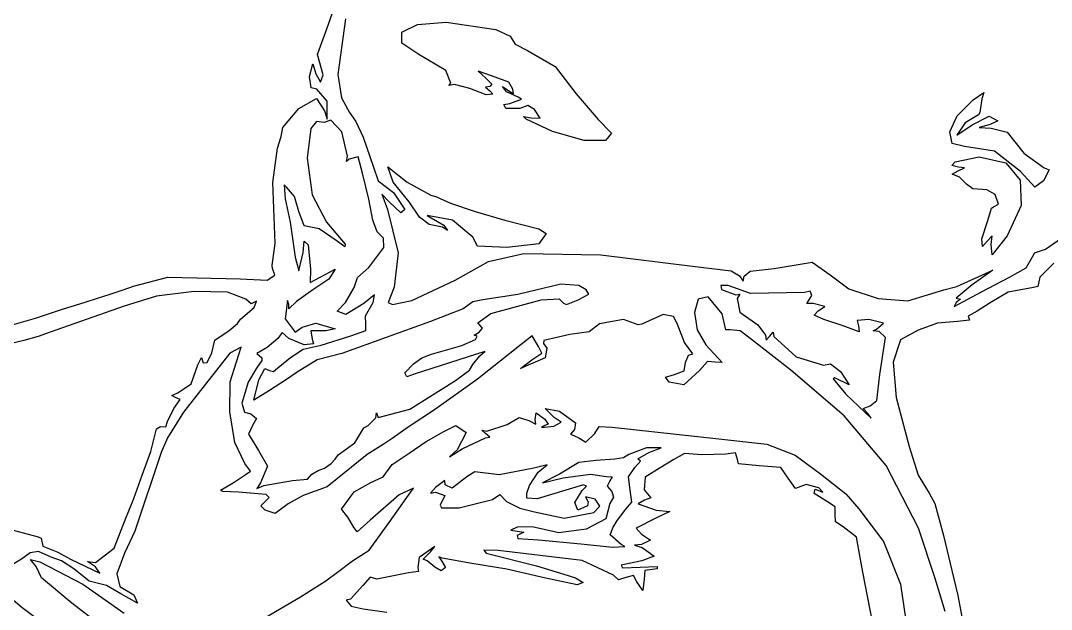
# Model space of a CAD drawing. Header units: centimetres. Extents: x 0 to 27.5, y -5.9 to 8.
# Drawn here: x 23.585 to 26.005, y 0.937 to 2.321 of the extents above; entities that cross this region are included whole.
import ezdxf

# ---------------------------------------------------------------- set-up
doc = ezdxf.new("R2010")
doc.units = ezdxf.units.CM
doc.header["$MEASUREMENT"] = 0
doc.layers.add('digi3 v3_Sketch1', color=7, linetype='Continuous')

msp = doc.modelspace()

# ---------------------------------------------------------------- linework, layer by layer
at = {"layer": 'digi3 v3_Sketch1'}
for p, q in [((24.3037, 2.3017), (24.3443, 2.4173)), ((24.3476, 2.3248), (24.3298, 2.1942)), ((24.2858, 2.2522), (24.3037, 2.3017)), ((24.4802, 2.2935), (24.5167, 2.3116)), ((24.5167, 2.3116), (24.5844, 2.317)), ((24.5844, 2.317), (24.7005, 2.3)), ((24.7005, 2.3), (24.7341, 2.2844)), ((24.4796, 2.2681), (24.4802, 2.2935)), ((24.7341, 2.2844), (24.7462, 2.2656)), ((24.2816, 2.2415), (24.2858, 2.2522)), ((24.5197, 2.2411), (24.4796, 2.2681)), ((24.7462, 2.2656), (24.7751, 2.2509)), ((24.2952, 2.1937), (24.2816, 2.2415)), ((24.5831, 2.2034), (24.5197, 2.2411)), ((24.7751, 2.2509), (24.8396, 2.2134)), ((24.2633, 2.1895), (24.2708, 2.2193)), ((24.2708, 2.2193), (24.2782, 2.1954)), ((24.5952, 2.174), (24.5831, 2.2034)), ((24.8396, 2.2134), (24.8894, 2.1487)), ((24.2667, 2.1628), (24.2633, 2.1895)), ((24.2782, 2.1954), (24.2893, 2.176)), ((24.2893, 2.176), (24.2952, 2.1937)), ((24.3298, 2.1942), (24.338, 2.139)), ((24.6901, 2.1914), (24.6595, 2.2023)), ((24.6595, 2.2023), (24.6765, 2.1866)), ((24.6765, 2.1866), (24.6916, 2.1713)), ((24.7314, 2.176), (24.6901, 2.1914)), ((24.2805, 2.1596), (24.2667, 2.1628)), ((24.3042, 2.1315), (24.2805, 2.1596)), ((24.5902, 2.1684), (24.5952, 2.174)), ((24.6032, 2.1707), (24.5902, 2.1684)), ((24.6399, 2.1614), (24.6032, 2.1707)), ((24.6782, 2.1463), (24.6399, 2.1614)), ((24.6864, 2.1661), (24.6765, 2.1642)), ((24.6765, 2.1642), (24.6864, 2.1561)), ((24.6916, 2.1713), (24.6864, 2.1661)), ((24.6864, 2.1561), (24.6938, 2.1483)), ((24.7163, 2.1661), (24.729, 2.1572)), ((24.7254, 2.1532), (24.7163, 2.1661)), ((24.729, 2.1572), (24.7425, 2.1485)), ((24.7403, 2.1597), (24.7314, 2.176)), ((24.7425, 2.1485), (24.7403, 2.1597)), ((24.2384, 2.1145), (24.2798, 2.1377)), ((24.2798, 2.1377), (24.2981, 2.1089)), ((24.3043, 2.0893), (24.3042, 2.1315)), ((24.338, 2.139), (24.357, 2.1051)), ((24.6938, 2.1483), (24.6782, 2.1463)), ((24.7533, 2.1406), (24.7254, 2.1532)), ((24.7336, 2.1262), (24.761, 2.1361)), ((24.761, 2.1361), (24.7533, 2.1406)), ((24.8894, 2.1487), (24.9407, 2.0888)), ((25.7837, 2.0967), (25.8213, 2.1346)), ((25.8213, 2.1346), (25.847, 2.1518)), ((25.8417, 2.1369), (25.8374, 2.1046)), ((25.847, 2.1518), (25.8417, 2.1369)), ((24.2002, 2.0696), (24.2384, 2.1145)), ((24.2981, 2.1089), (24.3043, 2.0893)), ((24.7192, 2.1238), (24.7336, 2.1262)), ((24.7245, 2.114), (24.7192, 2.1238)), ((24.7568, 2.1144), (24.7245, 2.114)), ((24.7757, 2.1217), (24.7568, 2.1144)), ((24.7914, 2.1123), (24.7757, 2.1217)), ((24.8049, 2.0914), (24.7914, 2.1123)), ((24.2794, 2.0838), (24.2665, 2.0673)), ((24.2979, 2.0816), (24.2794, 2.0838)), ((24.3132, 2.0867), (24.2979, 2.0816)), ((24.3389, 2.0592), (24.3132, 2.0867)), ((24.357, 2.1051), (24.3715, 2.0835)), ((24.3715, 2.0835), (24.389, 2.047)), ((24.7715, 2.0891), (24.7654, 2.0956)), ((24.7654, 2.0956), (24.7835, 2.092)), ((24.8339, 2.06), (24.7715, 2.0891)), ((24.7835, 2.092), (24.8049, 2.0914)), ((24.9407, 2.0888), (24.9726, 2.0567)), ((25.7667, 2.0591), (25.7837, 2.0967)), ((25.8344, 2.0995), (25.803, 2.081)), ((25.8189, 2.0759), (25.8595, 2.0965)), ((25.8374, 2.1046), (25.8344, 2.0995)), ((25.8595, 2.0965), (25.8795, 2.0851)), ((25.8795, 2.0851), (25.8612, 2.0765)), ((24.1963, 2.0485), (24.2002, 2.0696)), ((24.2665, 2.0673), (24.2574, 1.9976)), ((24.3522, 2.0022), (24.3389, 2.0592)), ((24.908, 2.0393), (24.8339, 2.06)), ((24.8339, 2.06), (24.8339, 2.06)), ((25.772, 2.0318), (25.7667, 2.0591)), ((25.803, 2.081), (25.7832, 2.0516)), ((25.7832, 2.0516), (25.8189, 2.0759)), ((25.8612, 2.0765), (25.8354, 2.0699)), ((25.8354, 2.0699), (25.8637, 2.0678)), ((25.8637, 2.0678), (25.9011, 2.0586)), ((25.9011, 2.0586), (25.9402, 2.0092)), ((24.1879, 2.0208), (24.1963, 2.0485)), ((24.389, 2.047), (24.4123, 1.979)), ((24.958, 2.0392), (24.908, 2.0393)), ((24.9726, 2.0567), (24.958, 2.0392)), ((24.1767, 1.94), (24.1879, 2.0208)), ((25.8014, 2.0246), (25.772, 2.0318)), ((25.8716, 2.0137), (25.8014, 2.0246)), ((25.9328, 1.9661), (25.8716, 2.0137)), ((25.9402, 2.0092), (25.9883, 1.9745)), ((24.2574, 1.9976), (24.2697, 1.9111)), ((24.35, 1.9895), (24.3522, 2.0022)), ((24.3561, 1.9956), (24.35, 1.9895)), ((24.3774, 2.0008), (24.3561, 1.9956)), ((24.3877, 1.9625), (24.3774, 2.0008)), ((25.7714, 1.9805), (25.7793, 1.9887)), ((25.7793, 1.9887), (25.8353, 2.0008)), ((25.8353, 2.0008), (25.8981, 1.9867)), ((25.8981, 1.9867), (25.932, 1.946)), ((24.4023, 1.9013), (24.3877, 1.9625)), ((24.4123, 1.979), (24.4244, 1.9443)), ((24.4594, 1.9413), (24.447, 1.9769)), ((24.447, 1.9769), (24.4925, 1.9412)), ((25.7871, 1.9762), (25.7714, 1.9805)), ((25.7725, 1.96), (25.7866, 1.9677)), ((25.7866, 1.9677), (25.8012, 1.9745)), ((25.8012, 1.9745), (25.7871, 1.9762)), ((25.9667, 1.9298), (25.9328, 1.9661)), ((25.9328, 1.9661), (25.9328, 1.9661)), ((25.9998, 1.9698), (25.9868, 1.9445)), ((25.9883, 1.9745), (25.9998, 1.9698)), ((24.1821, 1.7977), (24.1767, 1.94)), ((24.4244, 1.9443), (24.4605, 1.9172)), ((24.4969, 1.8946), (24.4594, 1.9413)), ((24.4925, 1.9412), (24.5481, 1.9104)), ((25.7892, 1.9528), (25.7725, 1.96)), ((25.806, 1.9364), (25.7892, 1.9528)), ((25.932, 1.946), (25.9341, 1.8863)), ((25.9868, 1.9445), (25.9667, 1.9298)), ((24.2088, 1.9296), (24.2033, 1.9348)), ((24.2033, 1.9348), (24.2056, 1.9022)), ((24.2281, 1.9072), (24.2088, 1.9296)), ((24.4504, 1.8948), (24.4329, 1.9131)), ((24.4329, 1.9131), (24.4465, 1.8773)), ((24.4605, 1.9172), (24.4873, 1.8766)), ((25.8208, 1.9256), (25.806, 1.9364)), ((25.8538, 1.9231), (25.8208, 1.9256)), ((25.8729, 1.9124), (25.8538, 1.9231)), ((25.881, 1.8892), (25.8729, 1.9124)), ((24.2056, 1.9022), (24.2175, 1.8475)), ((24.2384, 1.8719), (24.2281, 1.9072)), ((24.2697, 1.9111), (24.3027, 1.8468)), ((24.4115, 1.8517), (24.4023, 1.9013)), ((24.4775, 1.869), (24.4504, 1.8948)), ((24.5216, 1.8592), (24.4969, 1.8946)), ((24.5481, 1.9104), (24.5617, 1.9068)), ((24.5617, 1.9068), (24.5941, 1.8917)), ((24.5941, 1.8917), (24.6524, 1.8721)), ((25.8697, 1.8833), (25.881, 1.8892)), ((24.2508, 1.8387), (24.2384, 1.8719)), ((24.4465, 1.8773), (24.471, 1.7751)), ((24.4873, 1.8766), (24.4775, 1.869)), ((24.6524, 1.8721), (24.722, 1.8518)), ((25.8563, 1.8514), (25.8644, 1.8803)), ((25.8644, 1.8803), (25.8697, 1.8833)), ((25.9341, 1.8863), (25.9018, 1.8151)), ((24.2175, 1.8475), (24.2291, 1.7646)), ((24.3027, 1.8468), (24.3471, 1.7953)), ((24.4218, 1.8242), (24.4115, 1.8517)), ((24.5442, 1.8419), (24.5216, 1.8592)), ((24.5988, 1.8518), (24.5393, 1.863)), ((24.5393, 1.863), (24.5491, 1.8574)), ((24.5757, 1.8352), (24.5442, 1.8419)), ((24.5491, 1.8574), (24.5782, 1.84)), ((24.5782, 1.84), (24.5869, 1.8276)), ((24.6466, 1.8115), (24.5988, 1.8518)), ((24.722, 1.8518), (24.8019, 1.8317)), ((25.8417, 1.8082), (25.8563, 1.8514)), ((24.2854, 1.8313), (24.2508, 1.8387)), ((24.3255, 1.8044), (24.2854, 1.8313)), ((24.4367, 1.8098), (24.4218, 1.8242)), ((24.5869, 1.8276), (24.5757, 1.8352)), ((24.8019, 1.8317), (24.8185, 1.8209)), ((24.8185, 1.8209), (24.8134, 1.8123)), ((25.9916, 1.7836), (26.0373, 1.8159)), ((24.1751, 1.7456), (24.1821, 1.7977)), ((24.2486, 1.7759), (24.2509, 1.8026)), ((24.2509, 1.8026), (24.2598, 1.794)), ((24.2598, 1.794), (24.2654, 1.7368)), ((24.3464, 1.7888), (24.3255, 1.8044)), ((24.3471, 1.7953), (24.3464, 1.7888)), ((24.4376, 1.7873), (24.4367, 1.8098)), ((24.6575, 1.791), (24.6466, 1.8115)), ((24.6466, 1.8115), (24.6466, 1.8115)), ((24.8016, 1.7966), (24.7268, 1.7877)), ((24.8134, 1.8123), (24.8016, 1.7966)), ((25.8433, 1.79), (25.8417, 1.8082)), ((25.8553, 1.8031), (25.8433, 1.79)), ((25.8665, 1.8153), (25.8553, 1.8031)), ((25.8641, 1.795), (25.8665, 1.8153)), ((25.8641, 1.795), (25.8641, 1.795)), ((25.8665, 1.7703), (25.8641, 1.795)), ((25.9018, 1.8151), (25.8665, 1.7703)), ((24.2381, 1.7328), (24.2486, 1.7759)), ((24.4025, 1.7404), (24.4376, 1.7873)), ((24.471, 1.7751), (24.462, 1.694)), ((24.7268, 1.7877), (24.6575, 1.791)), ((24.6832, 1.7547), (24.7661, 1.7735)), ((24.7661, 1.7735), (24.9471, 1.7705)), ((24.9471, 1.7705), (25.1621, 1.7437)), ((25.9457, 1.74), (25.9643, 1.7711)), ((25.9643, 1.7711), (25.9659, 1.7753)), ((25.9659, 1.7753), (25.9916, 1.7836)), ((24.1759, 1.7381), (24.1751, 1.7456)), ((24.2291, 1.7646), (24.2381, 1.7328)), ((24.6049, 1.7107), (24.6832, 1.7547)), ((25.1621, 1.7437), (25.2536, 1.7328)), ((25.3545, 1.7382), (25.4437, 1.753)), ((25.4437, 1.753), (25.4854, 1.7234)), ((26.0107, 1.751), (25.9779, 1.7176)), ((24.1633, 1.7107), (24.182, 1.7222)), ((24.182, 1.7222), (24.1759, 1.7381)), ((24.2654, 1.7368), (24.2643, 1.7054)), ((24.2882, 1.718), (24.3231, 1.737)), ((24.3231, 1.737), (24.3081, 1.7131)), ((24.3761, 1.7174), (24.4025, 1.7404)), ((25.2536, 1.7328), (25.2729, 1.7207)), ((25.2729, 1.7207), (25.2817, 1.7084)), ((25.2817, 1.7084), (25.2835, 1.7202)), ((25.2835, 1.7202), (25.2977, 1.732)), ((25.2977, 1.732), (25.3545, 1.7382)), ((25.4854, 1.7234), (25.5299, 1.6901)), ((25.7833, 1.6956), (25.868, 1.7345)), ((25.868, 1.7345), (25.8195, 1.6995)), ((25.9067, 1.718), (25.9457, 1.74)), ((23.8258, 1.6882), (23.8501, 1.6971)), ((23.8501, 1.6971), (23.9305, 1.7177)), ((23.9305, 1.7177), (24.1001, 1.7141)), ((24.1001, 1.7141), (24.1633, 1.7107)), ((24.2643, 1.7054), (24.2882, 1.718)), ((24.3081, 1.7131), (24.271, 1.6882)), ((24.3678, 1.6934), (24.3761, 1.7174)), ((24.5031, 1.6631), (24.6049, 1.7107)), ((24.8531, 1.7015), (24.7526, 1.6768)), ((24.8955, 1.6982), (24.8531, 1.7015)), ((24.9124, 1.6882), (24.8955, 1.6982)), ((25.2465, 1.6985), (25.2289, 1.6982)), ((25.2289, 1.6982), (25.2303, 1.6892)), ((25.2987, 1.6793), (25.2465, 1.6985)), ((25.7529, 1.6882), (25.7833, 1.6956)), ((25.8195, 1.6995), (25.7816, 1.6683)), ((25.8409, 1.6835), (25.9067, 1.718)), ((25.9733, 1.6956), (25.9633, 1.6932)), ((25.9779, 1.7176), (25.9733, 1.6956)), ((23.7655, 1.6683), (23.7953, 1.6782)), ((23.7953, 1.6782), (23.8258, 1.6882)), ((23.9038, 1.6732), (23.8282, 1.65)), ((23.9925, 1.6844), (23.9038, 1.6732)), ((24.0703, 1.6824), (23.9925, 1.6844)), ((24.1134, 1.6658), (24.0703, 1.6824)), ((24.271, 1.6882), (24.2329, 1.6608)), ((24.3479, 1.6583), (24.3678, 1.6934)), ((24.4154, 1.6767), (24.3909, 1.6558)), ((24.4125, 1.6583), (24.4154, 1.6767)), ((24.462, 1.694), (24.448, 1.6581)), ((24.7526, 1.6768), (24.6704, 1.6644)), ((24.8943, 1.6648), (24.9192, 1.6778)), ((24.9192, 1.6778), (24.9124, 1.6882)), ((25.1989, 1.6715), (25.1761, 1.666)), ((25.2318, 1.6318), (25.1989, 1.6715)), ((25.2303, 1.6892), (25.2639, 1.6766)), ((25.2639, 1.6766), (25.2735, 1.678)), ((25.2735, 1.678), (25.2671, 1.6675)), ((25.4257, 1.6821), (25.2987, 1.6793)), ((25.4391, 1.6849), (25.4257, 1.6821)), ((25.4306, 1.6556), (25.4431, 1.675)), ((25.4431, 1.675), (25.4391, 1.6849)), ((25.5299, 1.6901), (25.5987, 1.668)), ((25.6681, 1.6619), (25.7144, 1.6767)), ((25.7144, 1.6767), (25.7529, 1.6882)), ((25.7766, 1.6488), (25.8409, 1.6835)), ((25.904, 1.6829), (25.8613, 1.6576)), ((25.9633, 1.6932), (25.904, 1.6829)), ((23.8282, 1.65), (23.6541, 1.5888)), ((23.6831, 1.6427), (23.736, 1.6589)), ((23.736, 1.6589), (23.7655, 1.6683)), ((24.101, 1.6188), (24.1329, 1.6462)), ((24.1258, 1.6549), (24.1134, 1.6658)), ((24.1388, 1.6611), (24.1258, 1.6549)), ((24.1329, 1.6462), (24.1388, 1.6611)), ((24.2111, 1.6633), (24.2056, 1.6196)), ((24.2149, 1.6533), (24.2111, 1.6633)), ((24.2329, 1.6608), (24.2148, 1.6431)), ((24.2148, 1.6431), (24.2149, 1.6533)), ((24.328, 1.638), (24.3479, 1.6583)), ((24.3909, 1.6558), (24.3487, 1.6298)), ((24.3945, 1.6267), (24.4125, 1.6583)), ((24.448, 1.6581), (24.4577, 1.6535)), ((24.4577, 1.6535), (24.5031, 1.6631)), ((24.5031, 1.6631), (24.5031, 1.6631)), ((24.6466, 1.6601), (24.6242, 1.6436)), ((24.6704, 1.6644), (24.6466, 1.6601)), ((24.6889, 1.6324), (24.8071, 1.6647)), ((24.8071, 1.6647), (24.8492, 1.6668)), ((24.8492, 1.6668), (24.8597, 1.6568)), ((24.8597, 1.6568), (24.8666, 1.654)), ((24.8666, 1.654), (24.8943, 1.6648)), ((25.1761, 1.666), (25.1673, 1.6347)), ((25.2671, 1.6675), (25.2735, 1.6356)), ((25.4456, 1.6557), (25.4306, 1.6556)), ((25.473, 1.6491), (25.4456, 1.6557)), ((25.4574, 1.6384), (25.473, 1.6491)), ((25.5987, 1.668), (25.6681, 1.6619)), ((25.7816, 1.6583), (25.7766, 1.6488)), ((25.7816, 1.6683), (25.7916, 1.6664)), ((25.7916, 1.6664), (25.7816, 1.6583)), ((25.8613, 1.6576), (25.8307, 1.6381)), ((23.6193, 1.6213), (23.6831, 1.6427)), ((24.3487, 1.6298), (24.328, 1.638)), ((24.3954, 1.6063), (24.3945, 1.6267)), ((24.6242, 1.6436), (24.547, 1.6134)), ((24.658, 1.6106), (24.6889, 1.6324)), ((25.0937, 1.6301), (25.0437, 1.6071)), ((25.1181, 1.6252), (25.0937, 1.6301)), ((25.1266, 1.6091), (25.1181, 1.6252)), ((25.1673, 1.6347), (25.1731, 1.5937)), ((25.2405, 1.5942), (25.2318, 1.6318)), ((25.2735, 1.6356), (25.3161, 1.6056)), ((25.4481, 1.6284), (25.4574, 1.6384)), ((25.4711, 1.6184), (25.4481, 1.6284)), ((25.8307, 1.6381), (25.8099, 1.6263)), ((25.8099, 1.6263), (25.8133, 1.6167)), ((23.5645, 1.606), (23.6193, 1.6213)), ((24.0743, 1.5927), (24.0939, 1.6088)), ((24.0939, 1.6088), (24.101, 1.6188)), ((24.2056, 1.6196), (24.2296, 1.5886)), ((24.2296, 1.5886), (24.2459, 1.6007)), ((24.2459, 1.6007), (24.2777, 1.61)), ((24.2777, 1.61), (24.323, 1.5964)), ((24.547, 1.6134), (24.3393, 1.5388)), ((24.3953, 1.5929), (24.3954, 1.6063)), ((24.669, 1.5979), (24.658, 1.6106)), ((24.6615, 1.5886), (24.669, 1.5979)), ((24.9442, 1.608), (24.9196, 1.5896)), ((25.0004, 1.6185), (24.9442, 1.608)), ((25.0349, 1.606), (25.0004, 1.6185)), ((25.0437, 1.6071), (25.0349, 1.606)), ((25.1435, 1.5644), (25.1266, 1.6091)), ((25.3161, 1.6056), (25.3337, 1.5815)), ((25.5164, 1.6035), (25.4711, 1.6184)), ((25.5542, 1.5892), (25.5164, 1.6035)), ((25.5763, 1.6185), (25.5489, 1.6158)), ((25.5489, 1.6158), (25.5526, 1.6035)), ((25.5526, 1.6035), (25.5542, 1.5892)), ((25.6111, 1.61), (25.5763, 1.6185)), ((25.5949, 1.5955), (25.6111, 1.61)), ((25.7376, 1.6098), (25.6922, 1.5936)), ((25.7849, 1.6135), (25.7376, 1.6098)), ((25.8133, 1.6167), (25.7849, 1.6135)), ((23.6261, 1.5787), (23.5919, 1.5687)), ((23.6541, 1.5888), (23.6261, 1.5787)), ((24.0406, 1.5695), (24.0743, 1.5927)), ((24.1886, 1.5739), (24.1637, 1.5529)), ((24.199, 1.5882), (24.1886, 1.5739)), ((24.2149, 1.5737), (24.199, 1.5882)), ((24.2506, 1.5587), (24.2149, 1.5737)), ((24.3018, 1.5918), (24.2662, 1.5916)), ((24.2662, 1.5916), (24.2696, 1.5721)), ((24.2902, 1.558), (24.3599, 1.5799)), ((24.323, 1.5964), (24.3018, 1.5918)), ((24.3599, 1.5799), (24.3953, 1.5929)), ((24.6501, 1.5818), (24.6615, 1.5886)), ((24.6566, 1.5789), (24.6501, 1.5818)), ((24.6526, 1.5717), (24.6566, 1.5789)), ((24.7859, 1.5801), (24.7599, 1.5593)), ((24.8011, 1.5549), (24.7859, 1.5801)), ((24.8743, 1.5829), (24.813, 1.569)), ((24.9196, 1.5896), (24.8743, 1.5829)), ((25.1731, 1.5937), (25.1941, 1.5587)), ((25.2513, 1.5943), (25.2405, 1.5942)), ((25.2748, 1.592), (25.2513, 1.5943)), ((25.3011, 1.5711), (25.2748, 1.592)), ((25.3337, 1.5815), (25.3355, 1.5696)), ((25.3355, 1.5696), (25.3435, 1.5787)), ((25.3435, 1.5787), (25.3516, 1.5885)), ((25.3516, 1.5885), (25.3533, 1.5784)), ((25.3533, 1.5784), (25.4057, 1.5306)), ((25.5866, 1.5917), (25.5949, 1.5955)), ((25.6005, 1.5898), (25.5866, 1.5917)), ((25.6158, 1.5762), (25.6005, 1.5898)), ((25.6027, 1.4891), (25.6158, 1.5762)), ((25.6922, 1.5936), (25.6506, 1.5705)), ((23.5919, 1.5687), (23.5292, 1.5542)), ((24.0338, 1.5398), (24.0406, 1.5695)), ((24.1026, 1.5535), (24.0758, 1.5393)), ((24.0918, 1.5192), (24.1026, 1.5535)), ((24.1637, 1.5529), (24.1396, 1.5386)), ((24.2482, 1.5488), (24.2902, 1.558)), ((24.2724, 1.5614), (24.2506, 1.5587)), ((24.2696, 1.5721), (24.2724, 1.5614)), ((24.5495, 1.5369), (24.6211, 1.5576)), ((24.6211, 1.5576), (24.6526, 1.5717)), ((24.7599, 1.5593), (24.6579, 1.4778)), ((24.8088, 1.5395), (24.8011, 1.5549)), ((24.813, 1.569), (24.8124, 1.5623)), ((24.8124, 1.5623), (24.8206, 1.5513)), ((24.8206, 1.5513), (24.8165, 1.528)), ((25.1636, 1.5377), (25.1435, 1.5644)), ((25.1941, 1.5587), (25.232, 1.5177)), ((25.3932, 1.4994), (25.3011, 1.5711)), ((25.6506, 1.5705), (25.6334, 1.5182)), ((24.0758, 1.5393), (23.967, 1.4005)), ((24.001, 1.5115), (24.0094, 1.5289)), ((24.0094, 1.5289), (24.0131, 1.5164)), ((24.0224, 1.5176), (24.0338, 1.5398)), ((24.1396, 1.5386), (24.1513, 1.5281)), ((24.1513, 1.5281), (24.1513, 1.5223)), ((24.1932, 1.509), (24.2185, 1.5289)), ((24.2185, 1.5289), (24.2482, 1.5488)), ((24.3393, 1.5388), (24.2813, 1.5234)), ((24.5072, 1.5139), (24.5271, 1.5283)), ((24.6752, 1.5434), (24.5089, 1.49)), ((24.5271, 1.5283), (24.5495, 1.5369)), ((24.6466, 1.5129), (24.663, 1.533)), ((24.663, 1.533), (24.6752, 1.5434)), ((24.8165, 1.528), (24.7588, 1.5029)), ((24.7852, 1.5236), (24.8088, 1.5395)), ((25.146, 1.5177), (25.1534, 1.5343)), ((25.1534, 1.5343), (25.1636, 1.5377)), ((25.4057, 1.5306), (25.4704, 1.511)), ((23.9854, 1.4669), (24.001, 1.5115)), ((24.0131, 1.5164), (24.0224, 1.5176)), ((24.0765, 1.4721), (24.0918, 1.5192)), ((24.1388, 1.5036), (24.1188, 1.4712)), ((24.1513, 1.5223), (24.1388, 1.5036)), ((24.1443, 1.4768), (24.1584, 1.5031)), ((24.1584, 1.5031), (24.169, 1.4988)), ((24.1785, 1.4965), (24.1932, 1.509)), ((24.2813, 1.5234), (24.2344, 1.4945)), ((24.4873, 1.493), (24.5072, 1.5139)), ((24.639, 1.499), (24.6466, 1.5129)), ((24.7588, 1.5029), (24.7852, 1.5236)), ((25.143, 1.498), (25.146, 1.5177)), ((25.1979, 1.5196), (25.1787, 1.4982)), ((25.216, 1.5178), (25.1979, 1.5196)), ((25.232, 1.5177), (25.216, 1.5178)), ((25.4704, 1.511), (25.4867, 1.5145)), ((25.4867, 1.5145), (25.5103, 1.496)), ((25.6334, 1.5182), (25.6404, 1.4352)), ((24.1321, 1.429), (24.1443, 1.4768)), ((24.169, 1.4988), (24.1785, 1.4965)), ((24.2089, 1.4772), (24.1692, 1.4517)), ((24.2344, 1.4945), (24.2089, 1.4772)), ((24.4915, 1.4835), (24.4873, 1.493)), ((24.5089, 1.49), (24.4915, 1.4835)), ((24.6579, 1.4778), (24.5569, 1.4057)), ((24.6057, 1.4751), (24.639, 1.499)), ((25.0989, 1.4827), (25.1203, 1.4893)), ((25.1074, 1.4708), (25.0989, 1.4827)), ((25.1203, 1.4893), (25.143, 1.498)), ((25.1787, 1.4982), (25.1423, 1.4646)), ((25.5186, 1.3922), (25.3932, 1.4994)), ((25.4969, 1.4814), (25.4925, 1.4792)), ((25.4925, 1.4792), (25.5227, 1.4425)), ((25.5304, 1.465), (25.4969, 1.4814)), ((25.5103, 1.496), (25.5304, 1.465)), ((25.5952, 1.4283), (25.6027, 1.4891)), ((23.9539, 1.4459), (23.9854, 1.4669)), ((24.0758, 1.401), (24.0765, 1.4721)), ((24.1188, 1.4712), (24.1038, 1.4219)), ((24.4987, 1.4074), (24.6057, 1.4751)), ((25.1423, 1.4646), (25.1074, 1.4708)), ((23.9398, 1.4397), (23.9539, 1.4459)), ((23.9497, 1.4343), (23.9398, 1.4397)), ((23.9447, 1.4094), (23.9593, 1.4306)), ((23.9593, 1.4306), (23.9497, 1.4343)), ((24.1692, 1.4517), (24.1321, 1.429)), ((25.5227, 1.4425), (25.5824, 1.3867)), ((25.58, 1.4158), (25.5952, 1.4283)), ((25.6404, 1.4352), (25.6716, 1.3198)), ((23.9298, 1.3786), (23.9447, 1.4094)), ((24.1038, 1.4219), (24.1103, 1.4009)), ((24.4243, 1.3878), (24.4987, 1.4074)), ((24.5569, 1.4057), (24.4946, 1.3654)), ((24.8166, 1.4094), (24.8503, 1.4026)), ((24.838, 1.3884), (24.8166, 1.4094)), ((25.563, 1.4093), (25.58, 1.4158)), ((25.575, 1.3967), (25.563, 1.4093)), ((23.967, 1.4005), (23.9296, 1.3403)), ((24.0879, 1.3291), (24.0758, 1.401)), ((24.1103, 1.4009), (24.125, 1.3963)), ((24.125, 1.3963), (24.1388, 1.3856)), ((24.1388, 1.3856), (24.1289, 1.3696)), ((24.401, 1.3696), (24.4188, 1.387)), ((24.4188, 1.387), (24.4205, 1.3988)), ((24.4205, 1.3988), (24.4243, 1.3878)), ((24.7273, 1.3718), (24.7554, 1.3877)), ((24.7554, 1.3877), (24.7779, 1.3807)), ((24.7779, 1.3807), (24.7942, 1.3726)), ((24.7928, 1.3835), (24.7953, 1.399)), ((24.7942, 1.3726), (24.7928, 1.3835)), ((24.7953, 1.399), (24.8159, 1.3845)), ((24.8159, 1.3845), (24.8233, 1.3726)), ((24.8543, 1.377), (24.838, 1.3884)), ((24.8503, 1.4026), (24.8877, 1.3752)), ((25.6176, 1.2751), (25.5186, 1.3922)), ((25.575, 1.3967), (25.575, 1.3967)), ((25.5824, 1.3867), (25.575, 1.3967)), ((23.8904, 1.3083), (23.9037, 1.3616)), ((23.9037, 1.3616), (23.9132, 1.3666)), ((23.9132, 1.3666), (23.9259, 1.366)), ((23.9259, 1.366), (23.9298, 1.3786)), ((24.1289, 1.3696), (24.1199, 1.3485)), ((24.3699, 1.3286), (24.3903, 1.3637)), ((24.3903, 1.3637), (24.401, 1.3696)), ((24.4946, 1.3654), (24.4573, 1.3388)), ((24.5769, 1.3546), (24.6071, 1.369)), ((24.6071, 1.369), (24.631, 1.3528)), ((24.6766, 1.3508), (24.6678, 1.3584)), ((24.6678, 1.3584), (24.6796, 1.3557)), ((24.6796, 1.3557), (24.7273, 1.3718)), ((24.8155, 1.3696), (24.8079, 1.3644)), ((24.8079, 1.3644), (24.8365, 1.3679)), ((24.8233, 1.3726), (24.8155, 1.3696)), ((24.8365, 1.3679), (24.8543, 1.377)), ((24.8853, 1.3596), (24.8757, 1.3491)), ((24.8877, 1.3752), (24.8853, 1.3596)), ((24.9328, 1.3507), (24.9437, 1.3669)), ((24.9437, 1.3669), (24.9742, 1.3655)), ((24.9742, 1.3655), (25.2241, 1.3381)), ((23.9296, 1.3403), (23.9144, 1.3057)), ((24.1199, 1.3485), (24.1435, 1.3101)), ((24.4573, 1.3388), (24.4364, 1.3245)), ((24.4974, 1.304), (24.5371, 1.3314)), ((24.5371, 1.3314), (24.5508, 1.3397)), ((24.5508, 1.3397), (24.5769, 1.3546)), ((24.631, 1.3528), (24.6096, 1.3124)), ((24.6215, 1.3142), (24.6763, 1.3399)), ((24.6763, 1.3399), (24.6864, 1.3418)), ((24.6864, 1.3418), (24.6766, 1.3508)), ((24.8757, 1.3491), (24.8856, 1.3447)), ((24.8856, 1.3447), (24.8956, 1.3403)), ((24.8956, 1.3403), (24.9121, 1.3302)), ((24.9121, 1.3302), (24.9328, 1.3507)), ((25.2241, 1.3381), (25.337, 1.3256)), ((23.8701, 1.2527), (23.8904, 1.3083)), ((24.1109, 1.28), (24.0879, 1.3291)), ((24.1435, 1.3101), (24.1645, 1.2735)), ((24.3307, 1.2999), (24.3699, 1.3286)), ((24.4364, 1.3245), (24.3984, 1.3014)), ((24.5918, 1.2959), (24.6215, 1.3142)), ((24.6096, 1.3124), (24.5918, 1.2959)), ((25.0548, 1.3169), (25.0129, 1.3012)), ((25.089, 1.317), (25.0548, 1.3169)), ((25.0598, 1.3055), (25.089, 1.317)), ((25.337, 1.3256), (25.4033, 1.2997)), ((25.6716, 1.3198), (25.6925, 1.2526)), ((23.9144, 1.3057), (23.8526, 1.1207)), ((24.3984, 1.3014), (24.3043, 1.2249)), ((24.3137, 1.28), (24.323, 1.2899)), ((24.323, 1.2899), (24.3307, 1.2999)), ((24.4575, 1.2775), (24.4974, 1.304)), ((24.9353, 1.2872), (24.8955, 1.2821)), ((24.9804, 1.2904), (24.9353, 1.2872)), ((25.0008, 1.2933), (24.9804, 1.2904)), ((25.0129, 1.3012), (25.0008, 1.2933)), ((25.0274, 1.2702), (25.0406, 1.2857)), ((25.0343, 1.291), (25.0598, 1.3055)), ((25.0406, 1.2857), (25.0343, 1.291)), ((25.119, 1.2891), (25.0866, 1.27)), ((25.144, 1.3032), (25.119, 1.2891)), ((25.1843, 1.3), (25.144, 1.3032)), ((25.2411, 1.3016), (25.1843, 1.3)), ((25.2632, 1.3049), (25.2411, 1.3016)), ((25.2685, 1.2892), (25.2632, 1.3049)), ((25.2706, 1.2793), (25.2685, 1.2892)), ((25.4033, 1.2997), (25.4631, 1.2559)), ((24.1245, 1.2617), (24.1109, 1.28)), ((24.1118, 1.2531), (24.1245, 1.2617)), ((24.1645, 1.2735), (24.1483, 1.2345)), ((24.2683, 1.2548), (24.2832, 1.2637)), ((24.2832, 1.2637), (24.2981, 1.269)), ((24.2981, 1.269), (24.3137, 1.28)), ((24.4359, 1.2489), (24.4575, 1.2775)), ((24.6513, 1.2606), (24.6328, 1.2485)), ((24.7086, 1.2532), (24.6513, 1.2606)), ((24.7899, 1.2687), (24.7086, 1.2532)), ((24.7794, 1.2282), (24.8003, 1.2597)), ((24.8214, 1.2766), (24.7899, 1.2687)), ((24.8003, 1.2597), (24.8214, 1.2766)), ((24.8955, 1.2821), (24.8505, 1.2545)), ((25.0119, 1.2482), (25.0274, 1.2702)), ((25.0866, 1.27), (25.0514, 1.248)), ((25.3187, 1.2744), (25.2706, 1.2793)), ((25.3699, 1.2709), (25.3187, 1.2744)), ((25.3875, 1.2451), (25.3699, 1.2709)), ((25.6932, 1.1282), (25.6176, 1.2751)), ((23.8502, 1.198), (23.8701, 1.2527)), ((24.084, 1.2341), (24.1118, 1.2531)), ((24.1483, 1.2345), (24.1394, 1.2215)), ((24.1556, 1.2286), (24.2228, 1.2402)), ((24.2228, 1.2401), (24.258, 1.2434)), ((24.2228, 1.2402), (24.2228, 1.2401)), ((24.258, 1.2434), (24.2683, 1.2548)), ((24.3681, 1.2136), (24.4071, 1.2355)), ((24.4071, 1.2355), (24.4359, 1.2489)), ((24.5809, 1.2396), (24.5588, 1.2233)), ((24.5814, 1.2294), (24.5809, 1.2396)), ((24.6328, 1.2485), (24.5979, 1.2219)), ((24.8505, 1.2545), (24.8101, 1.2342)), ((24.8101, 1.2342), (24.8591, 1.2462)), ((24.8591, 1.2462), (24.9231, 1.2546)), ((24.9231, 1.2546), (24.9602, 1.2494)), ((24.9602, 1.2494), (24.9736, 1.2488)), ((24.968, 1.2394), (24.9619, 1.2268)), ((24.9736, 1.2488), (24.968, 1.2394)), ((25.0158, 1.218), (25.0119, 1.2482)), ((25.0514, 1.248), (25.0486, 1.2184)), ((25.4044, 1.2215), (25.3875, 1.2451)), ((25.4631, 1.2559), (25.5228, 1.209)), ((25.6925, 1.2526), (25.7185, 1.2103)), ((24.0541, 1.2172), (24.084, 1.2341)), ((24.0584, 1.2139), (24.0541, 1.2172)), ((24.0967, 1.2127), (24.0584, 1.2139)), ((24.1614, 1.2072), (24.0967, 1.2127)), ((24.1394, 1.2215), (24.1556, 1.2286)), ((24.3043, 1.2249), (24.2486, 1.2051)), ((24.3379, 1.1727), (24.3681, 1.2136)), ((24.5072, 1.2218), (24.4737, 1.2064)), ((24.4917, 1.1998), (24.5072, 1.2218)), ((24.5588, 1.2233), (24.5471, 1.2099)), ((24.5471, 1.2099), (24.5588, 1.2127)), ((24.5588, 1.2127), (24.5806, 1.2048)), ((24.5979, 1.2219), (24.5814, 1.2294)), ((24.7731, 1.2103), (24.7794, 1.2282)), ((24.9066, 1.2299), (24.798, 1.197)), ((24.8861, 1.1885), (24.903, 1.2163)), ((24.903, 1.2163), (24.9133, 1.2266)), ((24.9133, 1.2266), (24.9066, 1.2299)), ((24.9619, 1.2268), (24.973, 1.2139)), ((24.973, 1.2139), (24.9766, 1.2006)), ((25.0199, 1.1888), (25.0158, 1.218)), ((25.0486, 1.2184), (25.0645, 1.199)), ((25.4296, 1.2306), (25.4044, 1.2215)), ((25.4592, 1.2231), (25.4296, 1.2306)), ((25.4485, 1.2097), (25.4504, 1.2199)), ((25.4504, 1.2199), (25.4688, 1.2128)), ((25.4688, 1.2128), (25.4592, 1.2231)), ((23.8302, 1.1476), (23.8502, 1.198)), ((24.1487, 1.1803), (24.1583, 1.1898)), ((24.1583, 1.1898), (24.1683, 1.2)), ((24.1683, 1.2), (24.1614, 1.2072)), ((24.2486, 1.2051), (24.2126, 1.1855)), ((24.4737, 1.2064), (24.4059, 1.1469)), ((24.4503, 1.1414), (24.4917, 1.1998)), ((24.5806, 1.2048), (24.5699, 1.1818)), ((24.6147, 1.1754), (24.6928, 1.1952)), ((24.6928, 1.1952), (24.7097, 1.2067)), ((24.7097, 1.2067), (24.726, 1.1909)), ((24.726, 1.1909), (24.7569, 1.1752)), ((24.7736, 1.1988), (24.7731, 1.2103)), ((24.798, 1.197), (24.7736, 1.1988)), ((24.893, 1.1706), (24.8861, 1.1885)), ((24.911, 1.2013), (24.9173, 1.1902)), ((24.934, 1.1957), (24.911, 1.2013)), ((24.9173, 1.1902), (24.9159, 1.1805)), ((24.9448, 1.1795), (24.934, 1.1957)), ((24.9766, 1.2006), (24.9686, 1.1859)), ((25.0052, 1.1717), (25.0199, 1.1888)), ((25.0499, 1.194), (25.0349, 1.1851)), ((25.0645, 1.199), (25.0499, 1.194)), ((25.4796, 1.1897), (25.4485, 1.2097)), ((25.4976, 1.1781), (25.4796, 1.1897)), ((25.5228, 1.209), (25.553, 1.1736)), ((25.7185, 1.2103), (25.7318, 1.1858)), ((24.1586, 1.1706), (24.1487, 1.1803)), ((24.1822, 1.1624), (24.1586, 1.1706)), ((24.2126, 1.1855), (24.1822, 1.1624)), ((24.3529, 1.1541), (24.3379, 1.1727)), ((24.5699, 1.1818), (24.5729, 1.1756)), ((24.5729, 1.1756), (24.6147, 1.1754)), ((24.7569, 1.1752), (24.7914, 1.166)), ((24.7914, 1.166), (24.8612, 1.1512)), ((24.8612, 1.1512), (24.931, 1.1649)), ((24.9159, 1.1805), (24.893, 1.1706)), ((24.9309, 1.1649), (24.9448, 1.1795)), ((24.931, 1.1649), (24.9309, 1.1649)), ((24.9686, 1.1859), (24.9588, 1.1502)), ((24.9851, 1.1444), (25.0052, 1.1717)), ((25.0349, 1.1851), (25.0773, 1.1699)), ((25.0773, 1.1699), (25.1091, 1.1673)), ((25.1091, 1.1673), (25.0781, 1.1525)), ((25.4979, 1.1605), (25.4976, 1.1781)), ((25.553, 1.1736), (25.6108, 1.0967)), ((25.7318, 1.1858), (25.7518, 1.1107)), ((23.8043, 1.0808), (23.8302, 1.1476)), ((24.3678, 1.1284), (24.3529, 1.1541)), ((24.4059, 1.1469), (24.3748, 1.1191)), ((24.4035, 1.0761), (24.4503, 1.1414)), ((24.9588, 1.1502), (24.9124, 1.1253)), ((24.9763, 1.1306), (24.9851, 1.1444)), ((25.0781, 1.1525), (25.0302, 1.1278)), ((25.4983, 1.1429), (25.4979, 1.1605)), ((25.5162, 1.1313), (25.4983, 1.1429)), ((23.5675, 1.1235), (23.6261, 1.1073)), ((23.8526, 1.1207), (23.8287, 1.0693)), ((24.3748, 1.1191), (24.3678, 1.1284)), ((24.7511, 1.1301), (24.7362, 1.1229)), ((24.7362, 1.1229), (24.7511, 1.1207)), ((24.786, 1.1308), (24.7511, 1.1301)), ((24.7511, 1.1207), (24.7661, 1.1184)), ((24.7661, 1.1184), (24.7511, 1.1107)), ((24.8483, 1.1169), (24.786, 1.1308)), ((24.9124, 1.1253), (24.8483, 1.1169)), ((24.9695, 1.1122), (24.9763, 1.1306)), ((25.0302, 1.1278), (25.0428, 1.1141)), ((25.0428, 1.1141), (25.0641, 1.0997)), ((25.5477, 1.1066), (25.5162, 1.1313)), ((25.732, 1.0093), (25.6932, 1.1282)), ((23.6261, 1.1073), (23.6331, 1.1046)), ((23.6331, 1.1046), (23.6372, 1.0854)), ((24.7511, 1.1107), (24.7524, 1.1037)), ((24.7524, 1.1037), (24.8009, 1.1003)), ((24.8009, 1.1003), (24.9005, 1.0908)), ((24.9005, 1.0908), (24.9751, 1.0832)), ((24.9951, 1.0895), (24.9695, 1.1122)), ((25.0038, 1.0847), (24.9951, 1.0895)), ((24.9951, 1.0895), (24.9951, 1.0895)), ((25.0424, 1.0898), (25.0263, 1.088)), ((25.0641, 1.0997), (25.0424, 1.0898)), ((25.5627, 1.0243), (25.5477, 1.1066)), ((25.6108, 1.0967), (25.6512, 0.9966)), ((25.7518, 1.1107), (25.7717, 1.0282)), ((23.6068, 1.0697), (23.5866, 1.0552)), ((23.6264, 1.0732), (23.6068, 1.0697)), ((23.6566, 1.0597), (23.6264, 1.0732)), ((23.6372, 1.0854), (23.6722, 1.0712)), ((23.6722, 1.0712), (23.7017, 1.0548)), ((23.7608, 1.0469), (23.8043, 1.0808)), ((23.8287, 1.0693), (23.8109, 1.0206)), ((24.364, 1.051), (24.4035, 1.0761)), ((24.5571, 1.0852), (24.5209, 1.0589)), ((24.5304, 1.0554), (24.5472, 1.072)), ((24.5472, 1.072), (24.5571, 1.0852)), ((24.7064, 1.0756), (24.6725, 1.0759)), ((24.6725, 1.0759), (24.6781, 1.0692)), ((24.6781, 1.0692), (24.796, 1.0396)), ((24.903, 1.0518), (24.7064, 1.0756)), ((24.9751, 1.0832), (25.0038, 1.0847)), ((25.0263, 1.088), (25.0442, 1.0821)), ((25.0442, 1.0821), (25.0724, 1.0625)), ((23.5866, 1.0552), (23.5613, 1.0394)), ((23.6215, 1.0382), (23.6082, 1.054)), ((23.6082, 1.054), (23.63, 1.0491)), ((23.63, 1.0491), (23.731, 0.996)), ((23.681, 1.051), (23.6566, 1.0597)), ((23.7099, 1.0324), (23.681, 1.051)), ((23.7017, 1.0548), (23.7705, 1.0221)), ((23.7605, 1.037), (23.7419, 1.0496)), ((23.7419, 1.0496), (23.7608, 1.0469)), ((24.3286, 1.0246), (24.364, 1.051)), ((24.5209, 1.0589), (24.5177, 1.0355)), ((24.5397, 1.0512), (24.5304, 1.0554)), ((24.5571, 1.0364), (24.5397, 1.0512)), ((24.567, 1.0602), (24.5748, 1.0491)), ((24.5748, 1.0571), (24.567, 1.0602)), ((24.6445, 1.0449), (24.5748, 1.0571)), ((24.5748, 1.0491), (24.5822, 1.0353)), ((24.7263, 1.0316), (24.6445, 1.0449)), ((24.9768, 1.0178), (24.903, 1.0518)), ((25.0432, 1.0508), (24.9951, 1.0408)), ((25.0724, 1.0625), (25.0432, 1.0508)), ((23.6339, 1.0112), (23.6215, 1.0382)), ((23.7458, 1.0036), (23.7099, 1.0324)), ((23.7705, 1.0221), (23.7605, 1.037)), ((23.7605, 1.037), (23.7605, 1.037)), ((23.8109, 1.0206), (23.8176, 0.991)), ((24.3017, 1.0042), (24.3286, 1.0246)), ((24.4953, 1.0228), (24.4211, 1.0083)), ((24.5189, 1.0257), (24.4953, 1.0228)), ((24.5177, 1.0355), (24.5189, 1.0257)), ((24.5723, 1.0276), (24.5571, 1.0364)), ((24.5822, 1.0353), (24.5723, 1.0276)), ((24.8144, 1.0113), (24.7263, 1.0316)), ((24.796, 1.0396), (24.8602, 1.0197)), ((24.8602, 1.0197), (24.8876, 1.0112)), ((24.9884, 1.0066), (24.9768, 1.0178)), ((24.9951, 1.0408), (24.9981, 1.0346)), ((24.9981, 1.0346), (25.0399, 1.0362)), ((25.0237, 1.0168), (25.0063, 1.0118)), ((25.0318, 1.0019), (25.0237, 1.0168)), ((25.0399, 1.0362), (25.0794, 1.0378)), ((25.0509, 1.0288), (25.0486, 1.0077)), ((25.0797, 1.0325), (25.0509, 1.0288)), ((25.0794, 1.0378), (25.0797, 1.0325)), ((25.5861, 0.9038), (25.5627, 1.0243)), ((25.7717, 1.0282), (25.7858, 0.9694)), ((23.7053, 0.9517), (23.6339, 1.0112)), ((23.731, 0.996), (23.8278, 0.9284)), ((23.7863, 0.9932), (23.7458, 1.0036)), ((23.8197, 0.9738), (23.7863, 0.9932)), ((24.2422, 0.9667), (24.3017, 1.0042)), ((24.3886, 0.993), (24.3596, 0.9614)), ((24.4056, 1.0128), (24.3886, 0.993)), ((24.4211, 1.0083), (24.4056, 1.0128)), ((24.8916, 0.9945), (24.8144, 1.0113)), ((24.8876, 1.0112), (24.9055, 1.0001)), ((24.9055, 1.0001), (24.8916, 0.9945)), ((25.0063, 1.0118), (24.9884, 1.0066)), ((25.0462, 0.9813), (25.0318, 1.0019)), ((25.0486, 1.0077), (25.0462, 0.9813)), ((25.6512, 0.9966), (25.6636, 0.9111)), ((25.756, 0.9322), (25.732, 1.0093)), ((23.5412, 0.9816), (23.5883, 0.9415)), ((23.8176, 0.991), (23.8505, 0.9712)), ((23.8593, 0.9516), (23.8197, 0.9738)), ((23.8505, 0.9712), (23.8593, 0.9516)), ((25.7858, 0.9694), (25.8174, 0.8021)), ((23.7702, 0.9015), (23.7053, 0.9517)), ((24.1563, 0.9162), (24.2422, 0.9667)), ((24.3596, 0.9614), (24.3493, 0.9585)), ((24.3493, 0.9585), (24.3608, 0.9444)), ((24.3608, 0.9444), (24.3889, 0.9386)), ((23.5883, 0.9415), (23.6271, 0.9121)), ((24.3889, 0.9386), (24.4446, 0.9307))]:
    msp.add_line(p, q, dxfattribs=at)

doc.saveas('drawing.dxf')
